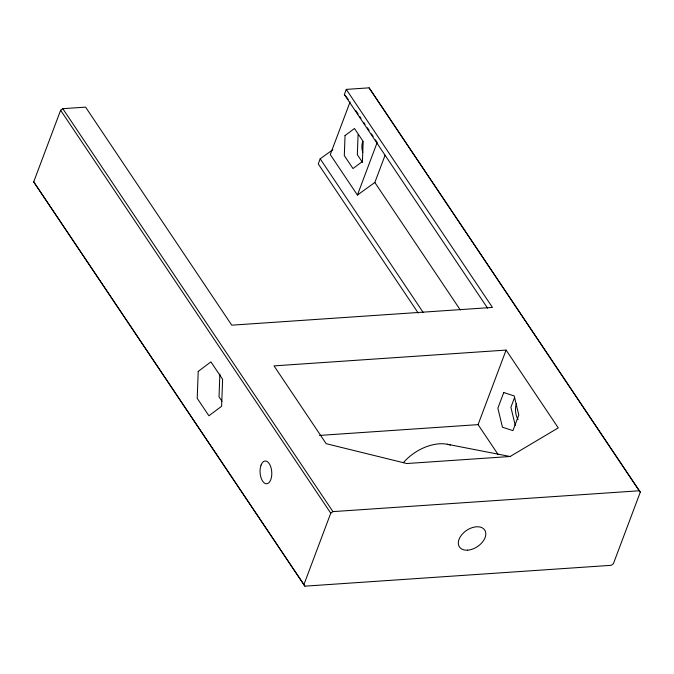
<?xml version="1.0" encoding="UTF-8"?>
<svg xmlns="http://www.w3.org/2000/svg" width="674" height="674" viewBox="0 0 674 674"><rect width="100%" height="100%" fill="white"/><g stroke="black" fill="none" stroke-linecap="round" stroke-linejoin="round"><path stroke-width="1.01" d="M219.876 374.045L219.025 396.851L221.948 401.215M358.079 134.674L357.338 154.7L362.553 162.476M33.7 181.879L60.618 110.258L62.8 108.683L85.59 107.132L231.763 325.171L492.45 307.428L346.276 89.389L369.091 87.839L640.3 492.121L613.382 563.742L611.2 565.317L304.918 586.161L33.7 181.879L304.918 586.161M332.83 149.687L320.184 158.82L318.254 163.934L418.242 313.073M487.605 308.178L344.355 94.503L346.276 89.389M350.067 101.985L330.285 154.599L357.414 195.056L374.837 182.477L385.098 155.197M357.414 195.056L377.187 142.441L375.46 139.855M303.839 584.813L330.757 513.192L332.931 511.625L639.222 490.773L640.3 492.121M498.01 454.352L478.077 424.628L506.098 350.084L274.015 365.881L326.174 443.686L406.81 463.527L510.108 456.5L558.257 427.889L506.098 350.084M514.574 397.517L510.9 407.29L515.248 425.336M319.501 435.421L478.077 424.628M447.25 444.25L510.108 456.5M344.355 94.503L348.239 99.364M369.091 87.839L639.222 490.773M355.838 110.595L358.147 114.032M359.874 116.619L361.028 118.338M363.918 122.643L365.072 124.361M367.381 127.807L369.108 130.394M371.416 133.831L373.152 136.418M374.837 182.477L460.3 309.956M320.184 158.82L423.087 312.315M62.8 108.683L332.931 511.625M60.618 110.258L330.757 513.192M403.322 462.709A38.03 24.407 -33.8 0 1 450.333 445.034M362.806 152.434A9.512 4.87 86.1 0 1 362.713 141.574M518.07 419.464A11.407 5.847 86.1 0 1 516.495 403.431M198.223 371.391L197.212 398.334L208.906 415.782L221.611 406.27L222.614 379.327L210.92 361.879L198.223 371.391M345.046 135.558L344.304 155.584L352.991 168.542L362.427 161.482L363.176 141.456L354.482 128.498L345.046 135.558M503.748 392.538L497.867 408.174L502.45 427.223L512.914 430.627L518.795 414.99L514.211 395.941L503.748 392.538M467.663 550.161A15.216 9.765 -33.8 0 0 485.541 531.853A15.216 9.765 -33.8 0 0 462.971 533.395A15.216 9.765 -33.8 0 0 467.663 550.161M261.049 465.102A11.407 5.847 86.1 0 0 265.497 483.595A11.407 5.847 86.1 0 0 271.209 468.405A11.407 5.847 86.1 0 0 261.049 465.102"/></g></svg>
